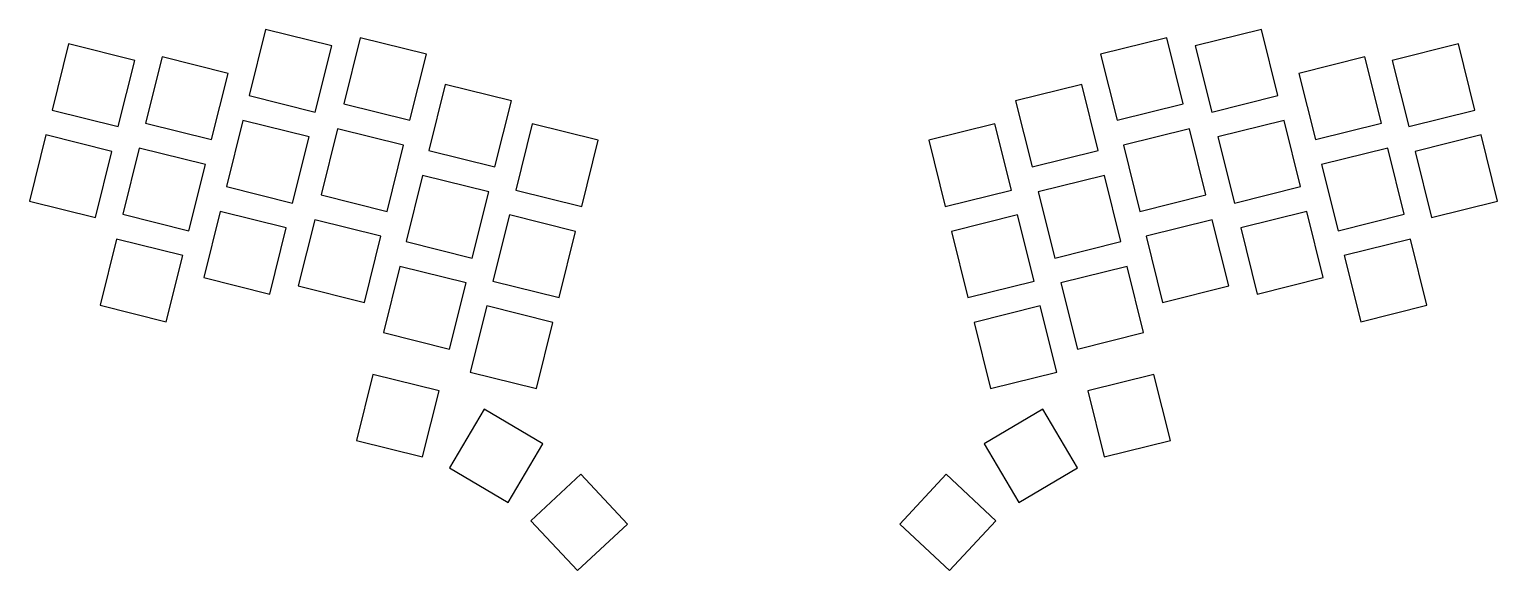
# Model space of a CAD drawing. Header units: millimetres. Extents: x 62 to 359, y -212 to -102.
import ezdxf

# ---------------------------------------------------------------- set-up
doc = ezdxf.new("R2010")
doc.units = ezdxf.units.MM

msp = doc.modelspace()

# ---------------------------------------------------------------- linework, layer by layer
for p, q in [((109.64, -102.16), (106.3, -115.55)), ((123.03, -105.5), (109.64, -102.16)), ((128.8, -103.85), (125.47, -117.24)), ((142.19, -107.18), (128.8, -103.85)), ((292.11, -103.85), (278.72, -107.18)), ((295.45, -117.24), (292.11, -103.85)), ((311.28, -102.16), (297.89, -105.5)), ((314.61, -115.55), (311.28, -102.16)), ((69.75, -105.1), (66.41, -118.49)), ((83.14, -108.43), (69.75, -105.1)), ((119.69, -118.89), (123.03, -105.5)), ((297.89, -105.5), (301.22, -118.89)), ((351.17, -105.1), (337.78, -108.43)), ((354.51, -118.49), (351.17, -105.1)), ((79.8, -121.82), (83.14, -108.43)), ((88.67, -107.75), (85.33, -121.14)), ((102.06, -111.09), (88.67, -107.75)), ((138.86, -120.57), (142.19, -107.18)), ((278.72, -107.18), (282.06, -120.57)), ((332.25, -107.75), (318.86, -111.09)), ((335.59, -121.14), (332.25, -107.75)), ((337.78, -108.43), (341.12, -121.82)), ((98.72, -124.48), (102.06, -111.09)), ((318.86, -111.09), (322.2, -124.48)), ((106.3, -115.55), (119.69, -118.89)), ((146.03, -113.29), (142.69, -126.68)), ((159.42, -116.63), (146.03, -113.29)), ((274.89, -113.29), (261.5, -116.63)), ((278.23, -126.68), (274.89, -113.29)), ((301.22, -118.89), (314.61, -115.55)), ((66.41, -118.49), (79.8, -121.82)), ((125.47, -117.24), (138.86, -120.57)), ((156.08, -130.02), (159.42, -116.63)), ((261.5, -116.63), (264.84, -130.02)), ((282.06, -120.57), (295.45, -117.24)), ((341.12, -121.82), (354.51, -118.49)), ((85.33, -121.14), (98.72, -124.48)), ((105.05, -120.6), (101.71, -133.99)), ((118.44, -123.93), (105.05, -120.6)), ((163.62, -121.29), (160.28, -134.68)), ((177.01, -124.62), (163.62, -121.29)), ((257.3, -121.29), (243.91, -124.62)), ((260.64, -134.68), (257.3, -121.29)), ((315.87, -120.6), (302.48, -123.93)), ((319.21, -133.99), (315.87, -120.6)), ((322.2, -124.48), (335.59, -121.14)), ((65.15, -123.53), (61.81, -136.92)), ((78.54, -126.87), (65.15, -123.53)), ((115.1, -137.32), (118.44, -123.93)), ((124.21, -122.28), (120.87, -135.67)), ((137.6, -125.62), (124.21, -122.28)), ((173.67, -138.01), (177.01, -124.62)), ((243.91, -124.62), (247.25, -138.01)), ((296.71, -122.28), (283.32, -125.62)), ((300.05, -135.67), (296.71, -122.28)), ((302.48, -123.93), (305.82, -137.32)), ((355.77, -123.53), (342.38, -126.87)), ((359.11, -136.92), (355.77, -123.53)), ((75.2, -140.26), (78.54, -126.87)), ((84.07, -126.19), (80.73, -139.58)), ((97.46, -129.53), (84.07, -126.19)), ((134.26, -139.01), (137.6, -125.62)), ((142.69, -126.68), (156.08, -130.02)), ((264.84, -130.02), (278.23, -126.68)), ((283.32, -125.62), (286.66, -139.01)), ((336.85, -126.19), (323.46, -129.53)), ((340.19, -139.58), (336.85, -126.19)), ((342.38, -126.87), (345.72, -140.26)), ((94.12, -142.92), (97.46, -129.53)), ((323.46, -129.53), (326.8, -142.92)), ((141.43, -131.73), (138.09, -145.12)), ((154.82, -135.07), (141.43, -131.73)), ((279.48, -131.73), (266.09, -135.07)), ((282.82, -145.12), (279.48, -131.73)), ((101.71, -133.99), (115.1, -137.32)), ((120.87, -135.67), (134.26, -139.01)), ((151.48, -148.46), (154.82, -135.07)), ((160.28, -134.68), (173.67, -138.01)), ((247.25, -138.01), (260.64, -134.68)), ((266.09, -135.07), (269.43, -148.46)), ((286.66, -139.01), (300.05, -135.67)), ((305.82, -137.32), (319.21, -133.99)), ((61.81, -136.92), (75.2, -140.26)), ((80.73, -139.58), (94.12, -142.92)), ((100.45, -139.03), (97.11, -152.42)), ((113.84, -142.37), (100.45, -139.03)), ((159.02, -139.72), (155.68, -153.11)), ((172.41, -143.06), (159.02, -139.72)), ((261.9, -139.72), (248.51, -143.06)), ((265.23, -153.11), (261.9, -139.72)), ((320.47, -139.03), (307.08, -142.37)), ((323.81, -152.42), (320.47, -139.03)), ((326.8, -142.92), (340.19, -139.58)), ((345.72, -140.26), (359.11, -136.92)), ((110.5, -155.76), (113.84, -142.37)), ((119.61, -140.72), (116.27, -154.11)), ((133, -144.05), (119.61, -140.72)), ((301.31, -140.72), (287.92, -144.05)), ((304.65, -154.11), (301.31, -140.72)), ((307.08, -142.37), (310.42, -155.76)), ((79.47, -144.62), (76.13, -158.01)), ((92.86, -147.96), (79.47, -144.62)), ((129.66, -157.44), (133, -144.05)), ((138.09, -145.12), (151.48, -148.46)), ((169.07, -156.45), (172.41, -143.06)), ((248.51, -143.06), (251.84, -156.45)), ((269.43, -148.46), (282.82, -145.12)), ((287.92, -144.05), (291.26, -157.44)), ((341.44, -144.62), (328.05, -147.96)), ((344.78, -158.01), (341.44, -144.62)), ((89.52, -161.35), (92.86, -147.96)), ((328.05, -147.96), (331.39, -161.35)), ((136.84, -150.16), (133.5, -163.55)), ((150.23, -153.5), (136.84, -150.16)), ((284.08, -150.16), (270.69, -153.5)), ((287.42, -163.55), (284.08, -150.16)), ((97.11, -152.42), (110.5, -155.76)), ((116.27, -154.11), (129.66, -157.44)), ((146.89, -166.89), (150.23, -153.5)), ((155.68, -153.11), (169.07, -156.45)), ((251.84, -156.45), (265.23, -153.11)), ((270.69, -153.5), (274.03, -166.89)), ((291.26, -157.44), (304.65, -154.11)), ((310.42, -155.76), (323.81, -152.42)), ((76.13, -158.01), (89.52, -161.35)), ((154.43, -158.16), (151.09, -171.55)), ((167.82, -161.5), (154.43, -158.16)), ((266.49, -158.16), (253.1, -161.5)), ((269.83, -171.55), (266.49, -158.16)), ((331.39, -161.35), (344.78, -158.01)), ((164.48, -174.89), (167.82, -161.5)), ((253.1, -161.5), (256.44, -174.89)), ((133.5, -163.55), (146.89, -166.89)), ((274.03, -166.89), (287.42, -163.55)), ((131.39, -172), (128.05, -185.39)), ((144.78, -175.33), (131.39, -172)), ((151.09, -171.55), (164.48, -174.89)), ((256.44, -174.89), (269.83, -171.55)), ((289.52, -172), (276.13, -175.33)), ((292.86, -185.39), (289.52, -172)), ((141.44, -188.72), (144.78, -175.33)), ((276.13, -175.33), (279.47, -188.72)), ((153.9, -179.07), (146.9, -190.96)), ((165.79, -186.07), (153.9, -179.07)), ((267.02, -179.07), (255.12, -186.07)), ((274.02, -190.96), (267.02, -179.07)), ((128.05, -185.39), (141.44, -188.72)), ((158.79, -197.96), (165.79, -186.07)), ((255.12, -186.07), (262.13, -197.96)), ((279.47, -188.72), (292.86, -185.39)), ((146.9, -190.96), (158.79, -197.96)), ((173.48, -192.24), (163.38, -201.65)), ((182.89, -202.33), (173.48, -192.24)), ((247.44, -192.24), (238.03, -202.33)), ((257.53, -201.65), (247.44, -192.24)), ((262.13, -197.96), (274.02, -190.96)), ((163.38, -201.65), (172.8, -211.74)), ((248.12, -211.74), (257.53, -201.65)), ((172.8, -211.74), (182.89, -202.33)), ((238.03, -202.33), (248.12, -211.74))]:
    msp.add_line(p, q)

doc.saveas('drawing.dxf')
